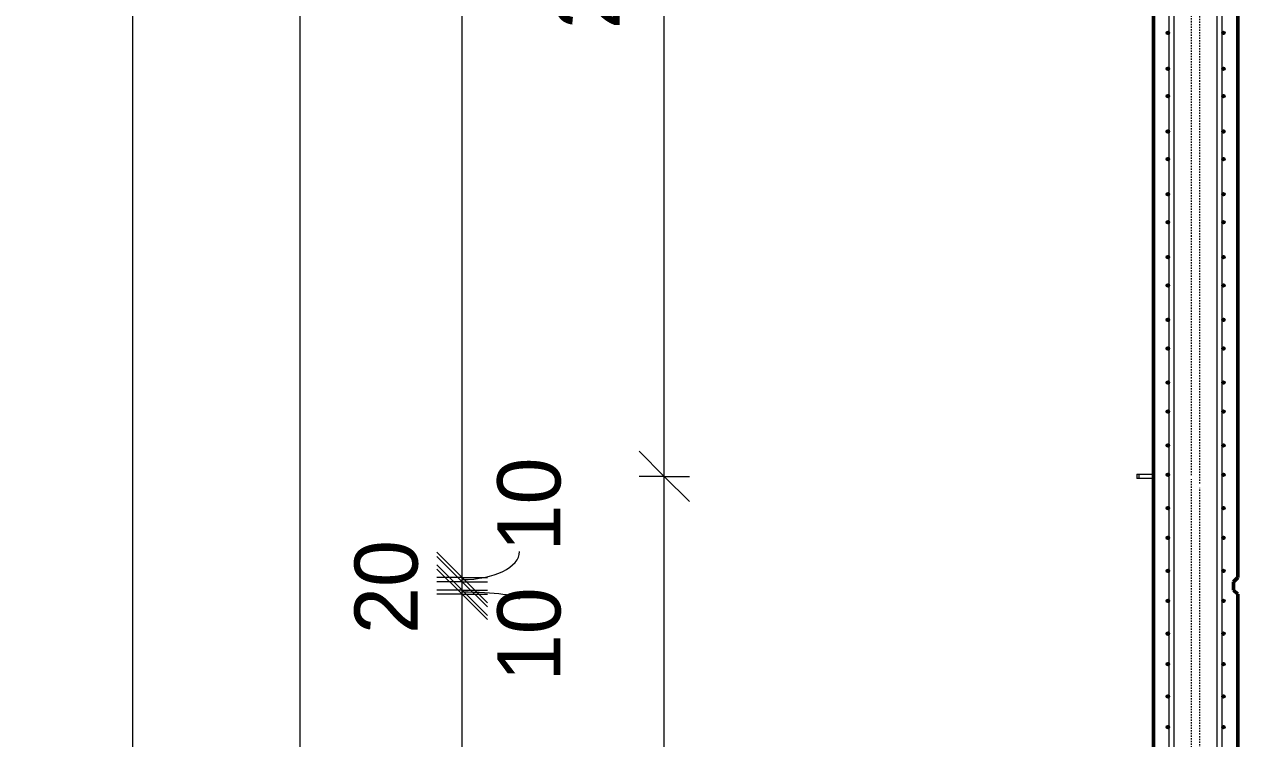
# Model space of a CAD drawing. Header units: millimetres. Extents: x -3132 to 16275, y -2723 to 21287.
# Drawn here: x 6901 to 9783, y 3307 to 5003 of the extents above; entities that cross this region are included whole.
import ezdxf

# ---------------------------------------------------------------- set-up
doc = ezdxf.new("R2010")
doc.units = ezdxf.units.MM
doc.linetypes.add('Dash', pattern=[6.36, 3.18, -3.18])
for name, color, linetype, lineweight in [('A-ANNO-DIMS', 211, 'Continuous', 9), ('A-ANNO-DIMS-60', 211, 'Continuous', 9), ('A-GENM', 13, 'Continuous', 18), ('A-WALL', 113, 'Continuous', 25), ('S-RBAR', 171, 'Continuous', 18)]:
    doc.layers.add(name, color=color, linetype=linetype, lineweight=lineweight)
doc.styles.add('Nirmala UI Semilight', font='NirmalaS.ttf', dxfattribs={"height": 150})
doc.dimstyles.new('Arrow_Filled_-_2_5_NI_UI', dxfattribs={"dimscale": 304.8, "dimtxt": 157.104592, "dimasz": 0.393701, "dimexe": 0.19685, "dimexo": 0.0625, "dimgap": 0.19685, "dimtad": 1, "dimdec": 0, "dimzin": 0, "dimdsep": 46, "dimtxsty": 'Nirmala UI Semilight', "dimblk1": 'OBLIQUE', "dimblk2": 'OBLIQUE', "dimsah": 1, "dimcen": 0.09, "dimazin": 0, "dimtfac": 1, "dimtdec": 4, "dimtix": 1, "dimtmove": 0, "dimatfit": 3, "dimfxl": 0.19685, "dimfxlon": 1, "dimtvp": 1, "dimtolj": 1, "dimtzin": 0, "dimarcsym": 2})
doc.dimstyles.new('Arrow_Filled_-_2_5_NI_UI_1', dxfattribs={"dimscale": 304.8, "dimtxt": 157.104592, "dimasz": 0.393701, "dimexe": 0.19685, "dimexo": 0.0625, "dimgap": 0.19685, "dimtad": 1, "dimdec": 0, "dimzin": 0, "dimdsep": 46, "dimtxsty": 'Nirmala UI Semilight', "dimblk1": 'OBLIQUE', "dimblk2": 'OBLIQUE', "dimsah": 1, "dimcen": 0.09, "dimazin": 0, "dimtfac": 1, "dimtdec": 4, "dimtix": 1, "dimtmove": 1, "dimatfit": 3, "dimfxl": 0.19685, "dimfxlon": 1, "dimtvp": 1, "dimtolj": 1, "dimtzin": 0, "dimarcsym": 2})

# ---------------------------------------------------------------- blocks, each defined once
blk = doc.blocks.new('RR spread anchor face based - RR-SA-2_5-150-1726819-Elevation Right')
at = {"layer": 'A-GENM'}
for p, q in [((20224.6, 6510), (20229.6, 6510)), ((20224.6, 6510), (20224.6, 6500)), ((20229.6, 6500), (20224.6, 6500)), ((20229.6, 6510), (20264.6, 6510)), ((20229.6, 6510), (20229.6, 6500)), ((20264.6, 6500), (20229.6, 6500))]:
    blk.add_line(p, q, dxfattribs=at)
blk = doc.blocks.new('DIMBLOCK99-Elevation Right')
at = {"layer": 'A-ANNO-DIMS-60'}
for p, q in [((7158.8, 7465), (7098.8, 7525)), ((7158.8, 7465), (7098.8, 7465)), ((7158.8, -1395), (7158.8, 7465)), ((7158.8, 7465), (7218.8, 7405)), ((7158.8, 7465), (7218.8, 7465)), ((7158.8, -1395), (7098.8, -1335)), ((7158.8, -1395), (7098.8, -1395)), ((7158.8, -1395), (7218.8, -1455)), ((7158.8, -1395), (7218.8, -1395))]:
    blk.add_line(p, q, dxfattribs=at)
at = {"layer": 'A-ANNO-DIMS-60', "color": 0, "insert": (6903.1, 2806.5), "char_height": 150, "width": 548.438, "attachment_point": 1, "rotation": 90, "line_spacing_factor": 1.142579, "style": 'Nirmala UI Semilight'}
blk.add_mtext('8860', dxfattribs=at)
blk = doc.blocks.new('_Oblique')
at = {"color": 0, "linetype": 'ByBlock', "lineweight": -2}
blk.add_line((-0.5, -0.5), (0.5, 0.5), dxfattribs=at)
blk = doc.blocks.new('DIMBLOCK100-Elevation Right')
at = {"layer": 'A-ANNO-DIMS-60'}
for p, q in [((7556, 7060), (7496, 7120)), ((7556, 7060), (7496, 7060)), ((7556, -1395), (7556, 7060)), ((7556, 7060), (7616, 7000)), ((7556, 7060), (7616, 7060)), ((7556, -1395), (7496, -1335)), ((7556, -1395), (7496, -1395)), ((7556, -1395), (7616, -1455)), ((7556, -1395), (7616, -1395))]:
    blk.add_line(p, q, dxfattribs=at)
at = {"layer": 'A-ANNO-DIMS-60', "color": 0, "insert": (7300.3, 2602.6), "char_height": 150, "width": 551.866, "attachment_point": 1, "rotation": 90, "line_spacing_factor": 1.142579, "style": 'Nirmala UI Semilight'}
blk.add_mtext('8455', dxfattribs=at)
blk = doc.blocks.new('DIMBLOCK103-Elevation Right')
at = {"layer": 'A-ANNO-DIMS-60'}
for p, q in [((7940.8, 3650), (7880.8, 3710)), ((7940.8, 3650), (7880.8, 3650)), ((7940.8, -1395), (7940.8, 3650)), ((7940.8, 3650), (8000.8, 3590)), ((7940.8, 3650), (8000.8, 3650)), ((7940.8, -1395), (7880.8, -1335)), ((7940.8, -1395), (7880.8, -1395)), ((7940.8, -1395), (8000.8, -1455)), ((7940.8, -1395), (8000.8, -1395))]:
    blk.add_line(p, q, dxfattribs=at)
at = {"layer": 'A-ANNO-DIMS-60', "color": 0, "insert": (7685.1, 897.6), "char_height": 150, "width": 551.866, "attachment_point": 1, "rotation": 90, "line_spacing_factor": 1.142579, "style": 'Nirmala UI Semilight'}
blk.add_mtext('5045', dxfattribs=at)
blk = doc.blocks.new('DIMBLOCK104-Elevation Right')
at = {"layer": 'A-ANNO-DIMS-60'}
for p, q in [((7940.8, 3660), (7880.8, 3720)), ((7940.8, 3650), (7880.8, 3710)), ((7940.8, 3660), (7880.8, 3660)), ((7940.8, 3650), (7940.8, 3660)), ((7940.8, 3660), (8000.8, 3600)), ((7940.8, 3660), (8000.8, 3660)), ((7940.8, 3650), (7880.8, 3650)), ((7940.8, 3650), (8000.8, 3590)), ((7940.8, 3650), (8000.8, 3650))]:
    blk.add_line(p, q, dxfattribs=at)
blk.add_ellipse((7940.8, 3637.7), major_axis=(136.4, 0), ratio=0.12659, start_param=0, end_param=1.570796, dxfattribs=at)
at = {"layer": 'A-ANNO-DIMS-60', "color": 0, "insert": (8024.3, 3443.5), "char_height": 150, "width": 233.086, "attachment_point": 1, "rotation": 90, "line_spacing_factor": 1.142579, "style": 'Nirmala UI Semilight'}
blk.add_mtext('10', dxfattribs=at)
blk = doc.blocks.new('DIMBLOCK105-Elevation Right')
at = {"layer": 'A-ANNO-DIMS-60'}
for p, q in [((7940.8, 3680), (7880.8, 3740)), ((7940.8, 3660), (7880.8, 3720)), ((7940.8, 3680), (7880.8, 3680)), ((7940.8, 3660), (7880.8, 3660)), ((7940.8, 3660), (7940.8, 3680)), ((7940.8, 3680), (8000.8, 3620)), ((7940.8, 3680), (8000.8, 3680)), ((7940.8, 3660), (8000.8, 3600)), ((7940.8, 3660), (8000.8, 3660))]:
    blk.add_line(p, q, dxfattribs=at)
at = {"layer": 'A-ANNO-DIMS-60', "color": 0, "insert": (7685.1, 3555.7), "char_height": 150, "width": 274.219, "attachment_point": 1, "rotation": 90, "line_spacing_factor": 1.142579, "style": 'Nirmala UI Semilight'}
blk.add_mtext('20', dxfattribs=at)
blk = doc.blocks.new('DIMBLOCK106-Elevation Right')
at = {"layer": 'A-ANNO-DIMS-60'}
for p, q in [((7940.8, 3690), (7880.8, 3750)), ((7940.8, 3680), (7880.8, 3740)), ((7940.8, 3690), (7880.8, 3690)), ((7940.8, 3680), (7940.8, 3690)), ((7940.8, 3690), (8000.8, 3630)), ((7940.8, 3690), (8000.8, 3690)), ((7940.8, 3680), (7880.8, 3680)), ((7940.8, 3680), (8000.8, 3620)), ((7940.8, 3680), (8000.8, 3680))]:
    blk.add_line(p, q, dxfattribs=at)
blk.add_ellipse((7940.8, 3751.7), major_axis=(136.4, 0), ratio=0.488972, start_param=4.712389, end_param=6.283185, dxfattribs=at)
at = {"layer": 'A-ANNO-DIMS-60', "color": 0, "insert": (8024.3, 3751.7), "char_height": 150, "width": 233.086, "attachment_point": 1, "rotation": 90, "line_spacing_factor": 1.142579, "style": 'Nirmala UI Semilight'}
blk.add_mtext('10', dxfattribs=at)
blk = doc.blocks.new('DIMBLOCK107-Elevation Right')
at = {"layer": 'A-ANNO-DIMS-60'}
for p, q in [((7940.8, 7465), (7880.8, 7525)), ((7940.8, 7465), (7880.8, 7465)), ((7940.8, 3690), (7940.8, 7465)), ((7940.8, 7465), (8000.8, 7405)), ((7940.8, 7465), (8000.8, 7465)), ((7940.8, 3690), (7880.8, 3750)), ((7940.8, 3690), (7880.8, 3690)), ((7940.8, 3690), (8000.8, 3630)), ((7940.8, 3690), (8000.8, 3690))]:
    blk.add_line(p, q, dxfattribs=at)
at = {"layer": 'A-ANNO-DIMS-60', "color": 0, "insert": (7685.1, 5354.7), "char_height": 150, "width": 534.727, "attachment_point": 1, "rotation": 90, "line_spacing_factor": 1.142579, "style": 'Nirmala UI Semilight'}
blk.add_mtext('3775', dxfattribs=at)
blk = doc.blocks.new('DIMBLOCK110-Elevation Right')
at = {"layer": 'A-ANNO-DIMS-60'}
for p, q in [((8420.8, 3930), (8360.8, 3990)), ((8420.8, 3930), (8360.8, 3930)), ((8420.8, 2100), (8420.8, 3930)), ((8420.8, 3930), (8480.8, 3870)), ((8420.8, 3930), (8480.8, 3930)), ((8420.8, 2100), (8360.8, 2160)), ((8420.8, 2100), (8360.8, 2100)), ((8420.8, 2100), (8480.8, 2040)), ((8420.8, 2100), (8480.8, 2100))]:
    blk.add_line(p, q, dxfattribs=at)
at = {"layer": 'A-ANNO-DIMS-60', "color": 0, "insert": (8165.1, 2803.6), "char_height": 150, "width": 507.305, "attachment_point": 1, "rotation": 90, "line_spacing_factor": 1.142579, "style": 'Nirmala UI Semilight'}
blk.add_mtext('1830', dxfattribs=at)
blk = doc.blocks.new('DIMBLOCK111-Elevation Right')
at = {"layer": 'A-ANNO-DIMS-60'}
for p, q in [((8420.8, 6505), (8360.8, 6565)), ((8420.8, 6505), (8360.8, 6505)), ((8420.8, 3930), (8420.8, 6505)), ((8420.8, 6505), (8480.8, 6445)), ((8420.8, 6505), (8480.8, 6505)), ((8420.8, 3930), (8360.8, 3990)), ((8420.8, 3930), (8360.8, 3930)), ((8420.8, 3930), (8480.8, 3870)), ((8420.8, 3930), (8480.8, 3930))]:
    blk.add_line(p, q, dxfattribs=at)
at = {"layer": 'A-ANNO-DIMS-60', "color": 0, "insert": (8165.1, 4991.8), "char_height": 150, "width": 541.582, "attachment_point": 1, "rotation": 90, "line_spacing_factor": 1.142579, "style": 'Nirmala UI Semilight'}
blk.add_mtext('2575', dxfattribs=at)

msp = doc.modelspace()

# ---------------------------------------------------------------- hatches: boundary and pattern name
at = {"layer": 'S-RBAR'}
for points in [[(9616.7, 4978.8), (9620.7, 4982.8), (9616.7, 4986.8), (9612.7, 4982.8)], [(9616.7, 4978.8), (9620.7, 4982.8), (9616.7, 4986.8), (9612.7, 4982.8)], [(9748.7, 4978.8), (9752.7, 4982.8), (9748.7, 4986.8), (9744.7, 4982.8)], [(9748.7, 4978.8), (9752.7, 4982.8), (9748.7, 4986.8), (9744.7, 4982.8)], [(9616.7, 4893.7), (9620.7, 4897.7), (9616.7, 4901.7), (9612.7, 4897.7)], [(9748.7, 4893.7), (9752.7, 4897.7), (9748.7, 4901.7), (9744.7, 4897.7)], [(9616.7, 4828.9), (9620.7, 4832.9), (9616.7, 4836.9), (9612.7, 4832.9)], [(9616.7, 4828.9), (9620.7, 4832.9), (9616.7, 4836.9), (9612.7, 4832.9)], [(9748.7, 4828.9), (9752.7, 4832.9), (9748.7, 4836.9), (9744.7, 4832.9)], [(9748.7, 4828.9), (9752.7, 4832.9), (9748.7, 4836.9), (9744.7, 4832.9)], [(9616.7, 4744.7), (9620.7, 4748.7), (9616.7, 4752.7), (9612.7, 4748.7)], [(9748.7, 4744.7), (9752.7, 4748.7), (9748.7, 4752.7), (9744.7, 4748.7)], [(9616.7, 4679.1), (9620.7, 4683.1), (9616.7, 4687.1), (9612.7, 4683.1)], [(9616.7, 4679.1), (9620.7, 4683.1), (9616.7, 4687.1), (9612.7, 4683.1)], [(9748.7, 4679.1), (9752.7, 4683.1), (9748.7, 4687.1), (9744.7, 4683.1)], [(9748.7, 4679.1), (9752.7, 4683.1), (9748.7, 4687.1), (9744.7, 4683.1)], [(9616.7, 4595.7), (9620.7, 4599.7), (9616.7, 4603.7), (9612.7, 4599.7)], [(9748.7, 4595.7), (9752.7, 4599.7), (9748.7, 4603.7), (9744.7, 4599.7)], [(9616.7, 4529.3), (9620.7, 4533.3), (9616.7, 4537.3), (9612.7, 4533.3)], [(9616.7, 4529.3), (9620.7, 4533.3), (9616.7, 4537.3), (9612.7, 4533.3)], [(9748.7, 4529.3), (9752.7, 4533.3), (9748.7, 4537.3), (9744.7, 4533.3)], [(9748.7, 4529.3), (9752.7, 4533.3), (9748.7, 4537.3), (9744.7, 4533.3)], [(9616.7, 4446.7), (9620.7, 4450.7), (9616.7, 4454.7), (9612.7, 4450.7)], [(9748.7, 4446.7), (9752.7, 4450.7), (9748.7, 4454.7), (9744.7, 4450.7)], [(9616.7, 4379.4), (9620.7, 4383.4), (9616.7, 4387.4), (9612.7, 4383.4)], [(9616.7, 4379.4), (9620.7, 4383.4), (9616.7, 4387.4), (9612.7, 4383.4)], [(9748.7, 4379.4), (9752.7, 4383.4), (9748.7, 4387.4), (9744.7, 4383.4)], [(9748.7, 4379.4), (9752.7, 4383.4), (9748.7, 4387.4), (9744.7, 4383.4)], [(9616.7, 4297.6), (9620.7, 4301.6), (9616.7, 4305.6), (9612.7, 4301.6)], [(9748.7, 4297.6), (9752.7, 4301.6), (9748.7, 4305.6), (9744.7, 4301.6)], [(9616.7, 4229.6), (9620.7, 4233.6), (9616.7, 4237.6), (9612.7, 4233.6)], [(9616.7, 4229.6), (9620.7, 4233.6), (9616.7, 4237.6), (9612.7, 4233.6)], [(9748.7, 4229.6), (9752.7, 4233.6), (9748.7, 4237.6), (9744.7, 4233.6)], [(9748.7, 4229.6), (9752.7, 4233.6), (9748.7, 4237.6), (9744.7, 4233.6)], [(9616.7, 4148.6), (9620.7, 4152.6), (9616.7, 4156.6), (9612.7, 4152.6)], [(9748.7, 4148.6), (9752.7, 4152.6), (9748.7, 4156.6), (9744.7, 4152.6)], [(9616.7, 4079.8), (9620.7, 4083.8), (9616.7, 4087.8), (9612.7, 4083.8)], [(9616.7, 4079.8), (9620.7, 4083.8), (9616.7, 4087.8), (9612.7, 4083.8)], [(9748.7, 4079.8), (9752.7, 4083.8), (9748.7, 4087.8), (9744.7, 4083.8)], [(9748.7, 4079.8), (9752.7, 4083.8), (9748.7, 4087.8), (9744.7, 4083.8)], [(9616.7, 3999.6), (9620.7, 4003.6), (9616.7, 4007.6), (9612.7, 4003.6)], [(9748.7, 3999.6), (9752.7, 4003.6), (9748.7, 4007.6), (9744.7, 4003.6)], [(9616.7, 3930), (9620.7, 3934), (9616.7, 3938), (9612.7, 3934)], [(9616.7, 3930), (9620.7, 3934), (9616.7, 3938), (9612.7, 3934)], [(9748.7, 3930), (9752.7, 3934), (9748.7, 3938), (9744.7, 3934)], [(9748.7, 3930), (9752.7, 3934), (9748.7, 3938), (9744.7, 3934)], [(9616.7, 3850.6), (9620.7, 3854.6), (9616.7, 3858.6), (9612.7, 3854.6)], [(9748.7, 3850.6), (9752.7, 3854.6), (9748.7, 3858.6), (9744.7, 3854.6)], [(9616.7, 3780.1), (9620.7, 3784.1), (9616.7, 3788.1), (9612.7, 3784.1)], [(9616.7, 3780.1), (9620.7, 3784.1), (9616.7, 3788.1), (9612.7, 3784.1)], [(9748.7, 3780.1), (9752.7, 3784.1), (9748.7, 3788.1), (9744.7, 3784.1)], [(9748.7, 3780.1), (9752.7, 3784.1), (9748.7, 3788.1), (9744.7, 3784.1)], [(9616.7, 3701.6), (9620.7, 3705.6), (9616.7, 3709.6), (9612.7, 3705.6)], [(9748.7, 3701.6), (9752.7, 3705.6), (9748.7, 3709.6), (9744.7, 3705.6)], [(9616.7, 3630.3), (9620.7, 3634.3), (9616.7, 3638.3), (9612.7, 3634.3)], [(9616.7, 3630.3), (9620.7, 3634.3), (9616.7, 3638.3), (9612.7, 3634.3)], [(9748.7, 3630.3), (9752.7, 3634.3), (9748.7, 3638.3), (9744.7, 3634.3)], [(9748.7, 3630.3), (9752.7, 3634.3), (9748.7, 3638.3), (9744.7, 3634.3)], [(9616.7, 3552.6), (9620.7, 3556.6), (9616.7, 3560.6), (9612.7, 3556.6)], [(9748.7, 3552.6), (9752.7, 3556.6), (9748.7, 3560.6), (9744.7, 3556.6)], [(9616.7, 3480.5), (9620.7, 3484.5), (9616.7, 3488.5), (9612.7, 3484.5)], [(9616.7, 3480.5), (9620.7, 3484.5), (9616.7, 3488.5), (9612.7, 3484.5)], [(9748.7, 3480.5), (9752.7, 3484.5), (9748.7, 3488.5), (9744.7, 3484.5)], [(9748.7, 3480.5), (9752.7, 3484.5), (9748.7, 3488.5), (9744.7, 3484.5)], [(9616.7, 3403.5), (9620.7, 3407.5), (9616.7, 3411.5), (9612.7, 3407.5)], [(9748.7, 3403.5), (9752.7, 3407.5), (9748.7, 3411.5), (9744.7, 3407.5)], [(9616.7, 3330.7), (9620.7, 3334.7), (9616.7, 3338.7), (9612.7, 3334.7)], [(9616.7, 3330.7), (9620.7, 3334.7), (9616.7, 3338.7), (9612.7, 3334.7)], [(9748.7, 3330.7), (9752.7, 3334.7), (9748.7, 3338.7), (9744.7, 3334.7)], [(9748.7, 3330.7), (9752.7, 3334.7), (9748.7, 3338.7), (9744.7, 3334.7)]]:
    msp.add_hatch(color=256, dxfattribs=at).paths.add_polyline_path(points)
h = msp.add_hatch(color=256, dxfattribs=at)
edge = h.paths.add_edge_path()
edge.add_arc((9616.7, 4982.8), 4, 0, 360)
h = msp.add_hatch(color=256, dxfattribs=at)
edge = h.paths.add_edge_path()
edge.add_arc((9616.7, 4982.8), 4, 0, 360)
h = msp.add_hatch(color=256, dxfattribs=at)
edge = h.paths.add_edge_path()
edge.add_arc((9748.7, 4982.8), 4, 0, 360)
h = msp.add_hatch(color=256, dxfattribs=at)
edge = h.paths.add_edge_path()
edge.add_arc((9748.7, 4982.8), 4, 0, 360)
h = msp.add_hatch(color=256, dxfattribs=at)
edge = h.paths.add_edge_path()
edge.add_arc((9616.7, 4897.7), 4, 0, 360)
h = msp.add_hatch(color=256, dxfattribs=at)
edge = h.paths.add_edge_path()
edge.add_arc((9748.7, 4897.7), 4, 0, 360)
h = msp.add_hatch(color=256, dxfattribs=at)
edge = h.paths.add_edge_path()
edge.add_arc((9616.7, 4832.9), 4, 0, 360)
h = msp.add_hatch(color=256, dxfattribs=at)
edge = h.paths.add_edge_path()
edge.add_arc((9616.7, 4832.9), 4, 0, 360)
h = msp.add_hatch(color=256, dxfattribs=at)
edge = h.paths.add_edge_path()
edge.add_arc((9748.7, 4832.9), 4, 0, 360)
h = msp.add_hatch(color=256, dxfattribs=at)
edge = h.paths.add_edge_path()
edge.add_arc((9748.7, 4832.9), 4, 0, 360)
h = msp.add_hatch(color=256, dxfattribs=at)
edge = h.paths.add_edge_path()
edge.add_arc((9616.7, 4748.7), 4, 0, 360)
h = msp.add_hatch(color=256, dxfattribs=at)
edge = h.paths.add_edge_path()
edge.add_arc((9748.7, 4748.7), 4, 0, 360)
h = msp.add_hatch(color=256, dxfattribs=at)
edge = h.paths.add_edge_path()
edge.add_arc((9616.7, 4683.1), 4, 0, 360)
h = msp.add_hatch(color=256, dxfattribs=at)
edge = h.paths.add_edge_path()
edge.add_arc((9616.7, 4683.1), 4, 0, 360)
h = msp.add_hatch(color=256, dxfattribs=at)
edge = h.paths.add_edge_path()
edge.add_arc((9748.7, 4683.1), 4, 0, 360)
h = msp.add_hatch(color=256, dxfattribs=at)
edge = h.paths.add_edge_path()
edge.add_arc((9748.7, 4683.1), 4, 0, 360)
h = msp.add_hatch(color=256, dxfattribs=at)
edge = h.paths.add_edge_path()
edge.add_arc((9616.7, 4599.7), 4, 0, 360)
h = msp.add_hatch(color=256, dxfattribs=at)
edge = h.paths.add_edge_path()
edge.add_arc((9748.7, 4599.7), 4, 0, 360)
h = msp.add_hatch(color=256, dxfattribs=at)
edge = h.paths.add_edge_path()
edge.add_arc((9616.7, 4533.3), 4, 0, 360)
h = msp.add_hatch(color=256, dxfattribs=at)
edge = h.paths.add_edge_path()
edge.add_arc((9616.7, 4533.3), 4, 0, 360)
h = msp.add_hatch(color=256, dxfattribs=at)
edge = h.paths.add_edge_path()
edge.add_arc((9748.7, 4533.3), 4, 0, 360)
h = msp.add_hatch(color=256, dxfattribs=at)
edge = h.paths.add_edge_path()
edge.add_arc((9748.7, 4533.3), 4, 0, 360)
h = msp.add_hatch(color=256, dxfattribs=at)
edge = h.paths.add_edge_path()
edge.add_arc((9616.7, 4450.7), 4, 0, 360)
h = msp.add_hatch(color=256, dxfattribs=at)
edge = h.paths.add_edge_path()
edge.add_arc((9748.7, 4450.7), 4, 0, 360)
h = msp.add_hatch(color=256, dxfattribs=at)
edge = h.paths.add_edge_path()
edge.add_arc((9616.7, 4383.4), 4, 0, 360)
h = msp.add_hatch(color=256, dxfattribs=at)
edge = h.paths.add_edge_path()
edge.add_arc((9616.7, 4383.4), 4, 0, 360)
h = msp.add_hatch(color=256, dxfattribs=at)
edge = h.paths.add_edge_path()
edge.add_arc((9748.7, 4383.4), 4, 0, 360)
h = msp.add_hatch(color=256, dxfattribs=at)
edge = h.paths.add_edge_path()
edge.add_arc((9748.7, 4383.4), 4, 0, 360)
h = msp.add_hatch(color=256, dxfattribs=at)
edge = h.paths.add_edge_path()
edge.add_arc((9616.7, 4301.6), 4, 0, 360)
h = msp.add_hatch(color=256, dxfattribs=at)
edge = h.paths.add_edge_path()
edge.add_arc((9748.7, 4301.6), 4, 0, 360)
h = msp.add_hatch(color=256, dxfattribs=at)
edge = h.paths.add_edge_path()
edge.add_arc((9616.7, 4233.6), 4, 0, 360)
h = msp.add_hatch(color=256, dxfattribs=at)
edge = h.paths.add_edge_path()
edge.add_arc((9616.7, 4233.6), 4, 0, 360)
h = msp.add_hatch(color=256, dxfattribs=at)
edge = h.paths.add_edge_path()
edge.add_arc((9748.7, 4233.6), 4, 0, 360)
h = msp.add_hatch(color=256, dxfattribs=at)
edge = h.paths.add_edge_path()
edge.add_arc((9748.7, 4233.6), 4, 0, 360)
h = msp.add_hatch(color=256, dxfattribs=at)
edge = h.paths.add_edge_path()
edge.add_arc((9616.7, 4152.6), 4, 0, 360)
h = msp.add_hatch(color=256, dxfattribs=at)
edge = h.paths.add_edge_path()
edge.add_arc((9748.7, 4152.6), 4, 0, 360)
h = msp.add_hatch(color=256, dxfattribs=at)
edge = h.paths.add_edge_path()
edge.add_arc((9616.7, 4083.8), 4, 0, 360)
h = msp.add_hatch(color=256, dxfattribs=at)
edge = h.paths.add_edge_path()
edge.add_arc((9616.7, 4083.8), 4, 0, 360)
h = msp.add_hatch(color=256, dxfattribs=at)
edge = h.paths.add_edge_path()
edge.add_arc((9748.7, 4083.8), 4, 0, 360)
h = msp.add_hatch(color=256, dxfattribs=at)
edge = h.paths.add_edge_path()
edge.add_arc((9748.7, 4083.8), 4, 0, 360)
h = msp.add_hatch(color=256, dxfattribs=at)
edge = h.paths.add_edge_path()
edge.add_arc((9616.7, 4003.6), 4, 0, 360)
h = msp.add_hatch(color=256, dxfattribs=at)
edge = h.paths.add_edge_path()
edge.add_arc((9748.7, 4003.6), 4, 0, 360)
h = msp.add_hatch(color=256, dxfattribs=at)
edge = h.paths.add_edge_path()
edge.add_arc((9616.7, 3934), 4, 0, 360)
h = msp.add_hatch(color=256, dxfattribs=at)
edge = h.paths.add_edge_path()
edge.add_arc((9616.7, 3934), 4, 0, 360)
h = msp.add_hatch(color=256, dxfattribs=at)
edge = h.paths.add_edge_path()
edge.add_arc((9748.7, 3934), 4, 0, 360)
h = msp.add_hatch(color=256, dxfattribs=at)
edge = h.paths.add_edge_path()
edge.add_arc((9748.7, 3934), 4, 0, 360)
h = msp.add_hatch(color=256, dxfattribs=at)
edge = h.paths.add_edge_path()
edge.add_arc((9616.7, 3854.6), 4, 0, 360)
h = msp.add_hatch(color=256, dxfattribs=at)
edge = h.paths.add_edge_path()
edge.add_arc((9748.7, 3854.6), 4, 0, 360)
h = msp.add_hatch(color=256, dxfattribs=at)
edge = h.paths.add_edge_path()
edge.add_arc((9616.7, 3784.1), 4, 0, 360)
h = msp.add_hatch(color=256, dxfattribs=at)
edge = h.paths.add_edge_path()
edge.add_arc((9616.7, 3784.1), 4, 0, 360)
h = msp.add_hatch(color=256, dxfattribs=at)
edge = h.paths.add_edge_path()
edge.add_arc((9748.7, 3784.1), 4, 0, 360)
h = msp.add_hatch(color=256, dxfattribs=at)
edge = h.paths.add_edge_path()
edge.add_arc((9748.7, 3784.1), 4, 0, 360)
h = msp.add_hatch(color=256, dxfattribs=at)
edge = h.paths.add_edge_path()
edge.add_arc((9616.7, 3705.6), 4, 0, 360)
h = msp.add_hatch(color=256, dxfattribs=at)
edge = h.paths.add_edge_path()
edge.add_arc((9748.7, 3705.6), 4, 0, 360)
h = msp.add_hatch(color=256, dxfattribs=at)
edge = h.paths.add_edge_path()
edge.add_arc((9616.7, 3634.3), 4, 0, 360)
h = msp.add_hatch(color=256, dxfattribs=at)
edge = h.paths.add_edge_path()
edge.add_arc((9616.7, 3634.3), 4, 0, 360)
h = msp.add_hatch(color=256, dxfattribs=at)
edge = h.paths.add_edge_path()
edge.add_arc((9748.7, 3634.3), 4, 0, 360)
h = msp.add_hatch(color=256, dxfattribs=at)
edge = h.paths.add_edge_path()
edge.add_arc((9748.7, 3634.3), 4, 0, 360)
h = msp.add_hatch(color=256, dxfattribs=at)
edge = h.paths.add_edge_path()
edge.add_arc((9616.7, 3556.6), 4, 0, 360)
h = msp.add_hatch(color=256, dxfattribs=at)
edge = h.paths.add_edge_path()
edge.add_arc((9748.7, 3556.6), 4, 0, 360)
h = msp.add_hatch(color=256, dxfattribs=at)
edge = h.paths.add_edge_path()
edge.add_arc((9616.7, 3484.5), 4, 0, 360)
h = msp.add_hatch(color=256, dxfattribs=at)
edge = h.paths.add_edge_path()
edge.add_arc((9616.7, 3484.5), 4, 0, 360)
h = msp.add_hatch(color=256, dxfattribs=at)
edge = h.paths.add_edge_path()
edge.add_arc((9748.7, 3484.5), 4, 0, 360)
h = msp.add_hatch(color=256, dxfattribs=at)
edge = h.paths.add_edge_path()
edge.add_arc((9748.7, 3484.5), 4, 0, 360)
h = msp.add_hatch(color=256, dxfattribs=at)
edge = h.paths.add_edge_path()
edge.add_arc((9616.7, 3407.5), 4, 0, 360)
h = msp.add_hatch(color=256, dxfattribs=at)
edge = h.paths.add_edge_path()
edge.add_arc((9748.7, 3407.5), 4, 0, 360)
h = msp.add_hatch(color=256, dxfattribs=at)
edge = h.paths.add_edge_path()
edge.add_arc((9616.7, 3334.7), 4, 0, 360)
h = msp.add_hatch(color=256, dxfattribs=at)
edge = h.paths.add_edge_path()
edge.add_arc((9616.7, 3334.7), 4, 0, 360)
h = msp.add_hatch(color=256, dxfattribs=at)
edge = h.paths.add_edge_path()
edge.add_arc((9748.7, 3334.7), 4, 0, 360)
h = msp.add_hatch(color=256, dxfattribs=at)
edge = h.paths.add_edge_path()
edge.add_arc((9748.7, 3334.7), 4, 0, 360)

# ---------------------------------------------------------------- linework, layer by layer
at = {"layer": 'A-WALL', "lineweight": 50}
for p, q in [((9782.7, 3690), (9782.7, 7465)), ((9582.7, 7085), (9582.7, -1395)), ((9772.7, 3680), (9782.7, 3690)), ((9772.7, 3660), (9772.7, 3680)), ((9782.7, 3650), (9772.7, 3660)), ((9782.7, 2774.5), (9782.7, 3650))]:
    msp.add_line(p, q, dxfattribs=at)
at = {"layer": 'S-RBAR'}
for p, q in [((9619.8, -1365), (9619.8, 7435)), ((9631.8, -1365), (9631.8, 7435)), ((9733.6, -1365), (9733.6, 7435)), ((9745.6, -1365), (9745.6, 7435)), ((9616.7, 4986.8), (9612.7, 4982.8)), ((9616.7, 4986.8), (9612.7, 4982.8)), ((9620.7, 4982.8), (9616.7, 4986.8)), ((9620.7, 4982.8), (9616.7, 4986.8)), ((9748.7, 4986.8), (9744.7, 4982.8)), ((9748.7, 4986.8), (9744.7, 4982.8)), ((9752.7, 4982.8), (9748.7, 4986.8)), ((9752.7, 4982.8), (9748.7, 4986.8)), ((9612.7, 4982.8), (9616.7, 4978.8)), ((9612.7, 4982.8), (9616.7, 4978.8)), ((9616.7, 4978.8), (9620.7, 4982.8)), ((9616.7, 4978.8), (9620.7, 4982.8)), ((9744.7, 4982.8), (9748.7, 4978.8)), ((9744.7, 4982.8), (9748.7, 4978.8)), ((9748.7, 4978.8), (9752.7, 4982.8)), ((9748.7, 4978.8), (9752.7, 4982.8)), ((9616.7, 4901.7), (9612.7, 4897.7)), ((9620.7, 4897.7), (9616.7, 4901.7)), ((9748.7, 4901.7), (9744.7, 4897.7)), ((9752.7, 4897.7), (9748.7, 4901.7)), ((9612.7, 4897.7), (9616.7, 4893.7)), ((9616.7, 4893.7), (9620.7, 4897.7)), ((9744.7, 4897.7), (9748.7, 4893.7)), ((9748.7, 4893.7), (9752.7, 4897.7)), ((9616.7, 4836.9), (9612.7, 4832.9)), ((9616.7, 4836.9), (9612.7, 4832.9)), ((9612.7, 4832.9), (9616.7, 4828.9)), ((9612.7, 4832.9), (9616.7, 4828.9)), ((9620.7, 4832.9), (9616.7, 4836.9)), ((9620.7, 4832.9), (9616.7, 4836.9)), ((9616.7, 4828.9), (9620.7, 4832.9)), ((9616.7, 4828.9), (9620.7, 4832.9)), ((9748.7, 4836.9), (9744.7, 4832.9)), ((9748.7, 4836.9), (9744.7, 4832.9)), ((9744.7, 4832.9), (9748.7, 4828.9)), ((9744.7, 4832.9), (9748.7, 4828.9)), ((9752.7, 4832.9), (9748.7, 4836.9)), ((9752.7, 4832.9), (9748.7, 4836.9)), ((9748.7, 4828.9), (9752.7, 4832.9)), ((9748.7, 4828.9), (9752.7, 4832.9)), ((9616.7, 4752.7), (9612.7, 4748.7)), ((9612.7, 4748.7), (9616.7, 4744.7)), ((9620.7, 4748.7), (9616.7, 4752.7)), ((9616.7, 4744.7), (9620.7, 4748.7)), ((9748.7, 4752.7), (9744.7, 4748.7)), ((9744.7, 4748.7), (9748.7, 4744.7)), ((9752.7, 4748.7), (9748.7, 4752.7)), ((9748.7, 4744.7), (9752.7, 4748.7)), ((9616.7, 4687.1), (9612.7, 4683.1)), ((9616.7, 4687.1), (9612.7, 4683.1)), ((9612.7, 4683.1), (9616.7, 4679.1)), ((9612.7, 4683.1), (9616.7, 4679.1)), ((9620.7, 4683.1), (9616.7, 4687.1)), ((9620.7, 4683.1), (9616.7, 4687.1)), ((9616.7, 4679.1), (9620.7, 4683.1)), ((9616.7, 4679.1), (9620.7, 4683.1)), ((9748.7, 4687.1), (9744.7, 4683.1)), ((9748.7, 4687.1), (9744.7, 4683.1)), ((9744.7, 4683.1), (9748.7, 4679.1)), ((9744.7, 4683.1), (9748.7, 4679.1)), ((9752.7, 4683.1), (9748.7, 4687.1)), ((9752.7, 4683.1), (9748.7, 4687.1)), ((9748.7, 4679.1), (9752.7, 4683.1)), ((9748.7, 4679.1), (9752.7, 4683.1)), ((9616.7, 4603.7), (9612.7, 4599.7)), ((9612.7, 4599.7), (9616.7, 4595.7)), ((9620.7, 4599.7), (9616.7, 4603.7)), ((9616.7, 4595.7), (9620.7, 4599.7)), ((9748.7, 4603.7), (9744.7, 4599.7)), ((9744.7, 4599.7), (9748.7, 4595.7)), ((9752.7, 4599.7), (9748.7, 4603.7)), ((9748.7, 4595.7), (9752.7, 4599.7)), ((9616.7, 4537.3), (9612.7, 4533.3)), ((9616.7, 4537.3), (9612.7, 4533.3)), ((9612.7, 4533.3), (9616.7, 4529.3)), ((9612.7, 4533.3), (9616.7, 4529.3)), ((9620.7, 4533.3), (9616.7, 4537.3)), ((9620.7, 4533.3), (9616.7, 4537.3)), ((9616.7, 4529.3), (9620.7, 4533.3)), ((9616.7, 4529.3), (9620.7, 4533.3)), ((9748.7, 4537.3), (9744.7, 4533.3)), ((9748.7, 4537.3), (9744.7, 4533.3)), ((9744.7, 4533.3), (9748.7, 4529.3)), ((9744.7, 4533.3), (9748.7, 4529.3)), ((9752.7, 4533.3), (9748.7, 4537.3)), ((9752.7, 4533.3), (9748.7, 4537.3)), ((9748.7, 4529.3), (9752.7, 4533.3)), ((9748.7, 4529.3), (9752.7, 4533.3)), ((9616.7, 4454.7), (9612.7, 4450.7)), ((9612.7, 4450.7), (9616.7, 4446.7)), ((9620.7, 4450.7), (9616.7, 4454.7)), ((9616.7, 4446.7), (9620.7, 4450.7)), ((9748.7, 4454.7), (9744.7, 4450.7)), ((9744.7, 4450.7), (9748.7, 4446.7)), ((9752.7, 4450.7), (9748.7, 4454.7)), ((9748.7, 4446.7), (9752.7, 4450.7)), ((9616.7, 4387.4), (9612.7, 4383.4)), ((9616.7, 4387.4), (9612.7, 4383.4)), ((9612.7, 4383.4), (9616.7, 4379.4)), ((9612.7, 4383.4), (9616.7, 4379.4)), ((9620.7, 4383.4), (9616.7, 4387.4)), ((9620.7, 4383.4), (9616.7, 4387.4)), ((9616.7, 4379.4), (9620.7, 4383.4)), ((9616.7, 4379.4), (9620.7, 4383.4)), ((9748.7, 4387.4), (9744.7, 4383.4)), ((9748.7, 4387.4), (9744.7, 4383.4)), ((9744.7, 4383.4), (9748.7, 4379.4)), ((9744.7, 4383.4), (9748.7, 4379.4)), ((9752.7, 4383.4), (9748.7, 4387.4)), ((9752.7, 4383.4), (9748.7, 4387.4)), ((9748.7, 4379.4), (9752.7, 4383.4)), ((9748.7, 4379.4), (9752.7, 4383.4)), ((9616.7, 4305.6), (9612.7, 4301.6)), ((9612.7, 4301.6), (9616.7, 4297.6)), ((9620.7, 4301.6), (9616.7, 4305.6)), ((9616.7, 4297.6), (9620.7, 4301.6)), ((9748.7, 4305.6), (9744.7, 4301.6)), ((9744.7, 4301.6), (9748.7, 4297.6)), ((9752.7, 4301.6), (9748.7, 4305.6)), ((9748.7, 4297.6), (9752.7, 4301.6)), ((9616.7, 4237.6), (9612.7, 4233.6)), ((9616.7, 4237.6), (9612.7, 4233.6)), ((9620.7, 4233.6), (9616.7, 4237.6)), ((9620.7, 4233.6), (9616.7, 4237.6)), ((9748.7, 4237.6), (9744.7, 4233.6)), ((9748.7, 4237.6), (9744.7, 4233.6)), ((9752.7, 4233.6), (9748.7, 4237.6)), ((9752.7, 4233.6), (9748.7, 4237.6)), ((9612.7, 4233.6), (9616.7, 4229.6)), ((9612.7, 4233.6), (9616.7, 4229.6)), ((9616.7, 4229.6), (9620.7, 4233.6)), ((9616.7, 4229.6), (9620.7, 4233.6)), ((9744.7, 4233.6), (9748.7, 4229.6)), ((9744.7, 4233.6), (9748.7, 4229.6)), ((9748.7, 4229.6), (9752.7, 4233.6)), ((9748.7, 4229.6), (9752.7, 4233.6)), ((9616.7, 4156.6), (9612.7, 4152.6)), ((9612.7, 4152.6), (9616.7, 4148.6)), ((9620.7, 4152.6), (9616.7, 4156.6)), ((9616.7, 4148.6), (9620.7, 4152.6)), ((9748.7, 4156.6), (9744.7, 4152.6)), ((9744.7, 4152.6), (9748.7, 4148.6)), ((9752.7, 4152.6), (9748.7, 4156.6)), ((9748.7, 4148.6), (9752.7, 4152.6)), ((9616.7, 4087.8), (9612.7, 4083.8)), ((9616.7, 4087.8), (9612.7, 4083.8)), ((9612.7, 4083.8), (9616.7, 4079.8)), ((9612.7, 4083.8), (9616.7, 4079.8)), ((9620.7, 4083.8), (9616.7, 4087.8)), ((9620.7, 4083.8), (9616.7, 4087.8)), ((9616.7, 4079.8), (9620.7, 4083.8)), ((9616.7, 4079.8), (9620.7, 4083.8)), ((9748.7, 4087.8), (9744.7, 4083.8)), ((9748.7, 4087.8), (9744.7, 4083.8)), ((9744.7, 4083.8), (9748.7, 4079.8)), ((9744.7, 4083.8), (9748.7, 4079.8)), ((9752.7, 4083.8), (9748.7, 4087.8)), ((9752.7, 4083.8), (9748.7, 4087.8)), ((9748.7, 4079.8), (9752.7, 4083.8)), ((9748.7, 4079.8), (9752.7, 4083.8)), ((9616.7, 4007.6), (9612.7, 4003.6)), ((9620.7, 4003.6), (9616.7, 4007.6)), ((9748.7, 4007.6), (9744.7, 4003.6)), ((9752.7, 4003.6), (9748.7, 4007.6)), ((9612.7, 4003.6), (9616.7, 3999.6)), ((9616.7, 3999.6), (9620.7, 4003.6)), ((9744.7, 4003.6), (9748.7, 3999.6)), ((9748.7, 3999.6), (9752.7, 4003.6)), ((9616.7, 3938), (9612.7, 3934)), ((9616.7, 3938), (9612.7, 3934)), ((9612.7, 3934), (9616.7, 3930)), ((9612.7, 3934), (9616.7, 3930)), ((9620.7, 3934), (9616.7, 3938)), ((9620.7, 3934), (9616.7, 3938)), ((9616.7, 3930), (9620.7, 3934)), ((9616.7, 3930), (9620.7, 3934)), ((9748.7, 3938), (9744.7, 3934)), ((9748.7, 3938), (9744.7, 3934)), ((9744.7, 3934), (9748.7, 3930)), ((9744.7, 3934), (9748.7, 3930)), ((9752.7, 3934), (9748.7, 3938)), ((9752.7, 3934), (9748.7, 3938)), ((9748.7, 3930), (9752.7, 3934)), ((9748.7, 3930), (9752.7, 3934)), ((9616.7, 3858.6), (9612.7, 3854.6)), ((9612.7, 3854.6), (9616.7, 3850.6)), ((9620.7, 3854.6), (9616.7, 3858.6)), ((9616.7, 3850.6), (9620.7, 3854.6)), ((9748.7, 3858.6), (9744.7, 3854.6)), ((9744.7, 3854.6), (9748.7, 3850.6)), ((9752.7, 3854.6), (9748.7, 3858.6)), ((9748.7, 3850.6), (9752.7, 3854.6)), ((9616.7, 3788.1), (9612.7, 3784.1)), ((9616.7, 3788.1), (9612.7, 3784.1)), ((9612.7, 3784.1), (9616.7, 3780.1)), ((9612.7, 3784.1), (9616.7, 3780.1)), ((9620.7, 3784.1), (9616.7, 3788.1)), ((9620.7, 3784.1), (9616.7, 3788.1)), ((9616.7, 3780.1), (9620.7, 3784.1)), ((9616.7, 3780.1), (9620.7, 3784.1)), ((9748.7, 3788.1), (9744.7, 3784.1)), ((9748.7, 3788.1), (9744.7, 3784.1)), ((9744.7, 3784.1), (9748.7, 3780.1)), ((9744.7, 3784.1), (9748.7, 3780.1)), ((9752.7, 3784.1), (9748.7, 3788.1)), ((9752.7, 3784.1), (9748.7, 3788.1)), ((9748.7, 3780.1), (9752.7, 3784.1)), ((9748.7, 3780.1), (9752.7, 3784.1)), ((9616.7, 3709.6), (9612.7, 3705.6)), ((9612.7, 3705.6), (9616.7, 3701.6)), ((9620.7, 3705.6), (9616.7, 3709.6)), ((9616.7, 3701.6), (9620.7, 3705.6)), ((9748.7, 3709.6), (9744.7, 3705.6)), ((9744.7, 3705.6), (9748.7, 3701.6)), ((9752.7, 3705.6), (9748.7, 3709.6)), ((9748.7, 3701.6), (9752.7, 3705.6)), ((9616.7, 3638.3), (9612.7, 3634.3)), ((9616.7, 3638.3), (9612.7, 3634.3)), ((9612.7, 3634.3), (9616.7, 3630.3)), ((9612.7, 3634.3), (9616.7, 3630.3)), ((9620.7, 3634.3), (9616.7, 3638.3)), ((9620.7, 3634.3), (9616.7, 3638.3)), ((9616.7, 3630.3), (9620.7, 3634.3)), ((9616.7, 3630.3), (9620.7, 3634.3)), ((9748.7, 3638.3), (9744.7, 3634.3)), ((9748.7, 3638.3), (9744.7, 3634.3)), ((9744.7, 3634.3), (9748.7, 3630.3)), ((9744.7, 3634.3), (9748.7, 3630.3)), ((9752.7, 3634.3), (9748.7, 3638.3)), ((9752.7, 3634.3), (9748.7, 3638.3)), ((9748.7, 3630.3), (9752.7, 3634.3)), ((9748.7, 3630.3), (9752.7, 3634.3)), ((9616.7, 3560.6), (9612.7, 3556.6)), ((9612.7, 3556.6), (9616.7, 3552.6)), ((9620.7, 3556.6), (9616.7, 3560.6)), ((9616.7, 3552.6), (9620.7, 3556.6)), ((9748.7, 3560.6), (9744.7, 3556.6)), ((9744.7, 3556.6), (9748.7, 3552.6)), ((9752.7, 3556.6), (9748.7, 3560.6)), ((9748.7, 3552.6), (9752.7, 3556.6)), ((9616.7, 3488.5), (9612.7, 3484.5)), ((9616.7, 3488.5), (9612.7, 3484.5)), ((9620.7, 3484.5), (9616.7, 3488.5)), ((9620.7, 3484.5), (9616.7, 3488.5)), ((9748.7, 3488.5), (9744.7, 3484.5)), ((9748.7, 3488.5), (9744.7, 3484.5)), ((9752.7, 3484.5), (9748.7, 3488.5)), ((9752.7, 3484.5), (9748.7, 3488.5)), ((9612.7, 3484.5), (9616.7, 3480.5)), ((9612.7, 3484.5), (9616.7, 3480.5)), ((9616.7, 3480.5), (9620.7, 3484.5)), ((9616.7, 3480.5), (9620.7, 3484.5)), ((9744.7, 3484.5), (9748.7, 3480.5)), ((9744.7, 3484.5), (9748.7, 3480.5)), ((9748.7, 3480.5), (9752.7, 3484.5)), ((9748.7, 3480.5), (9752.7, 3484.5)), ((9616.7, 3411.5), (9612.7, 3407.5)), ((9612.7, 3407.5), (9616.7, 3403.5)), ((9620.7, 3407.5), (9616.7, 3411.5)), ((9616.7, 3403.5), (9620.7, 3407.5)), ((9748.7, 3411.5), (9744.7, 3407.5)), ((9744.7, 3407.5), (9748.7, 3403.5)), ((9752.7, 3407.5), (9748.7, 3411.5)), ((9748.7, 3403.5), (9752.7, 3407.5)), ((9616.7, 3338.7), (9612.7, 3334.7)), ((9616.7, 3338.7), (9612.7, 3334.7)), ((9612.7, 3334.7), (9616.7, 3330.7)), ((9612.7, 3334.7), (9616.7, 3330.7)), ((9620.7, 3334.7), (9616.7, 3338.7)), ((9620.7, 3334.7), (9616.7, 3338.7)), ((9616.7, 3330.7), (9620.7, 3334.7)), ((9616.7, 3330.7), (9620.7, 3334.7)), ((9748.7, 3338.7), (9744.7, 3334.7)), ((9748.7, 3338.7), (9744.7, 3334.7)), ((9744.7, 3334.7), (9748.7, 3330.7)), ((9744.7, 3334.7), (9748.7, 3330.7)), ((9752.7, 3334.7), (9748.7, 3338.7)), ((9752.7, 3334.7), (9748.7, 3338.7)), ((9748.7, 3330.7), (9752.7, 3334.7)), ((9748.7, 3330.7), (9752.7, 3334.7))]:
    msp.add_line(p, q, dxfattribs=at)
at = {"layer": 'S-RBAR', "linetype": 'Dash'}
for p, q in [((9672.7, 3933), (9672.7, 6498)), ((9692.7, 3913), (9692.7, 6478)), ((9672.7, 2103), (9672.7, 3923)), ((9692.7, 2083), (9692.7, 3903))]:
    msp.add_line(p, q, dxfattribs=at)
at = {"layer": 'S-RBAR'}
for centre in [(9616.7, 4982.8), (9616.7, 4982.8), (9748.7, 4982.8), (9748.7, 4982.8), (9616.7, 4897.7), (9748.7, 4897.7), (9616.7, 4832.9), (9616.7, 4832.9), (9748.7, 4832.9), (9748.7, 4832.9), (9616.7, 4748.7), (9748.7, 4748.7), (9616.7, 4683.1), (9616.7, 4683.1), (9748.7, 4683.1), (9748.7, 4683.1), (9616.7, 4599.7), (9748.7, 4599.7), (9616.7, 4533.3), (9616.7, 4533.3), (9748.7, 4533.3), (9748.7, 4533.3), (9616.7, 4450.7), (9748.7, 4450.7), (9616.7, 4383.4), (9616.7, 4383.4), (9748.7, 4383.4), (9748.7, 4383.4), (9616.7, 4301.6), (9748.7, 4301.6), (9616.7, 4233.6), (9616.7, 4233.6), (9748.7, 4233.6), (9748.7, 4233.6), (9616.7, 4152.6), (9748.7, 4152.6), (9616.7, 4083.8), (9616.7, 4083.8), (9748.7, 4083.8), (9748.7, 4083.8), (9616.7, 4003.6), (9748.7, 4003.6), (9616.7, 3934), (9616.7, 3934), (9748.7, 3934), (9748.7, 3934), (9616.7, 3854.6), (9748.7, 3854.6), (9616.7, 3784.1), (9616.7, 3784.1), (9748.7, 3784.1), (9748.7, 3784.1), (9616.7, 3705.6), (9748.7, 3705.6), (9616.7, 3634.3), (9616.7, 3634.3), (9748.7, 3634.3), (9748.7, 3634.3), (9616.7, 3556.6), (9748.7, 3556.6), (9616.7, 3484.5), (9616.7, 3484.5), (9748.7, 3484.5), (9748.7, 3484.5), (9616.7, 3407.5), (9748.7, 3407.5), (9616.7, 3334.7), (9616.7, 3334.7), (9748.7, 3334.7), (9748.7, 3334.7)]:
    msp.add_circle(centre, 4, dxfattribs=at)

# ---------------------------------------------------------------- block references
at = {"layer": 'A-GENM'}
msp.add_blockref('RR spread anchor face based - RR-SA-2_5-150-1726819-Elevation Right', (-10681.9, -2575), dxfattribs=at)

# ---------------------------------------------------------------- dimensions: what is measured, and where the dimension line sits
at = {"layer": 'A-ANNO-DIMS'}
for base, p1, p2, override, picture, middle in [((7158.8, 7465), (7218.8, -1395), (7218.8, 7465), {"dimpost": '<>', "dimfxl": 8860}, 'DIMBLOCK99-Elevation Right', (7021.3, 3035)), ((7940.8, 7465), (8000.8, 3690), (8000.8, 7465), {"dimpost": '<>', "dimfxl": 3775}, 'DIMBLOCK107-Elevation Right', (7803.2, 5577.5)), ((7556, 7060), (7616, -1395), (7616, 7060), {"dimpost": '<>', "dimfxl": 8455}, 'DIMBLOCK100-Elevation Right', (7418.5, 2832.5)), ((8420.8, 6505), (8480.8, 3930), (8480.8, 6505), {"dimpost": '<>', "dimfxl": 2575}, 'DIMBLOCK111-Elevation Right', (8283.3, 5217.5)), ((8420.8, 3930), (8480.8, 2100), (8480.8, 3930), {"dimpost": '<>', "dimfxl": 1830}, 'DIMBLOCK110-Elevation Right', (8282.8, 3015)), ((7940.8, 3680), (8000.8, 3660), (8000.8, 3680), {"dimpost": '<>', "dimfxl": 20}, 'DIMBLOCK105-Elevation Right', (7803.3, 3670)), ((7940.8, 3650), (8000.8, -1395), (8000.8, 3650), {"dimpost": '<>', "dimfxl": 5045}, 'DIMBLOCK103-Elevation Right', (7803.3, 1127.5))]:
    dim = msp.add_linear_dim(base=base, p1=p1, p2=p2, angle=90, dimstyle='Arrow_Filled_-_2_5_NI_UI', override=override, dxfattribs=at)
    dim.commit()
    dim.dimension.update_dxf_attribs({"geometry": picture, "text_midpoint": middle})
for base, p1, p2, picture, middle in [((7940.8, 3690), (8000.8, 3680), (8000.8, 3690), 'DIMBLOCK106-Elevation Right', (8124.3, 3868.2)), ((7940.8, 3660), (8000.8, 3650), (8000.8, 3660), 'DIMBLOCK104-Elevation Right', (8124.3, 3560))]:
    dim = msp.add_linear_dim(base=base, p1=p1, p2=p2, angle=90, dimstyle='Arrow_Filled_-_2_5_NI_UI_1', override={"dimpost": '<>', "dimfxl": 10}, dxfattribs=at)
    dim.commit()
    dim.dimension.update_dxf_attribs({"geometry": picture, "text_midpoint": middle, "dimtype": 160, "text_rotation": 90})

doc.saveas('drawing.dxf')
